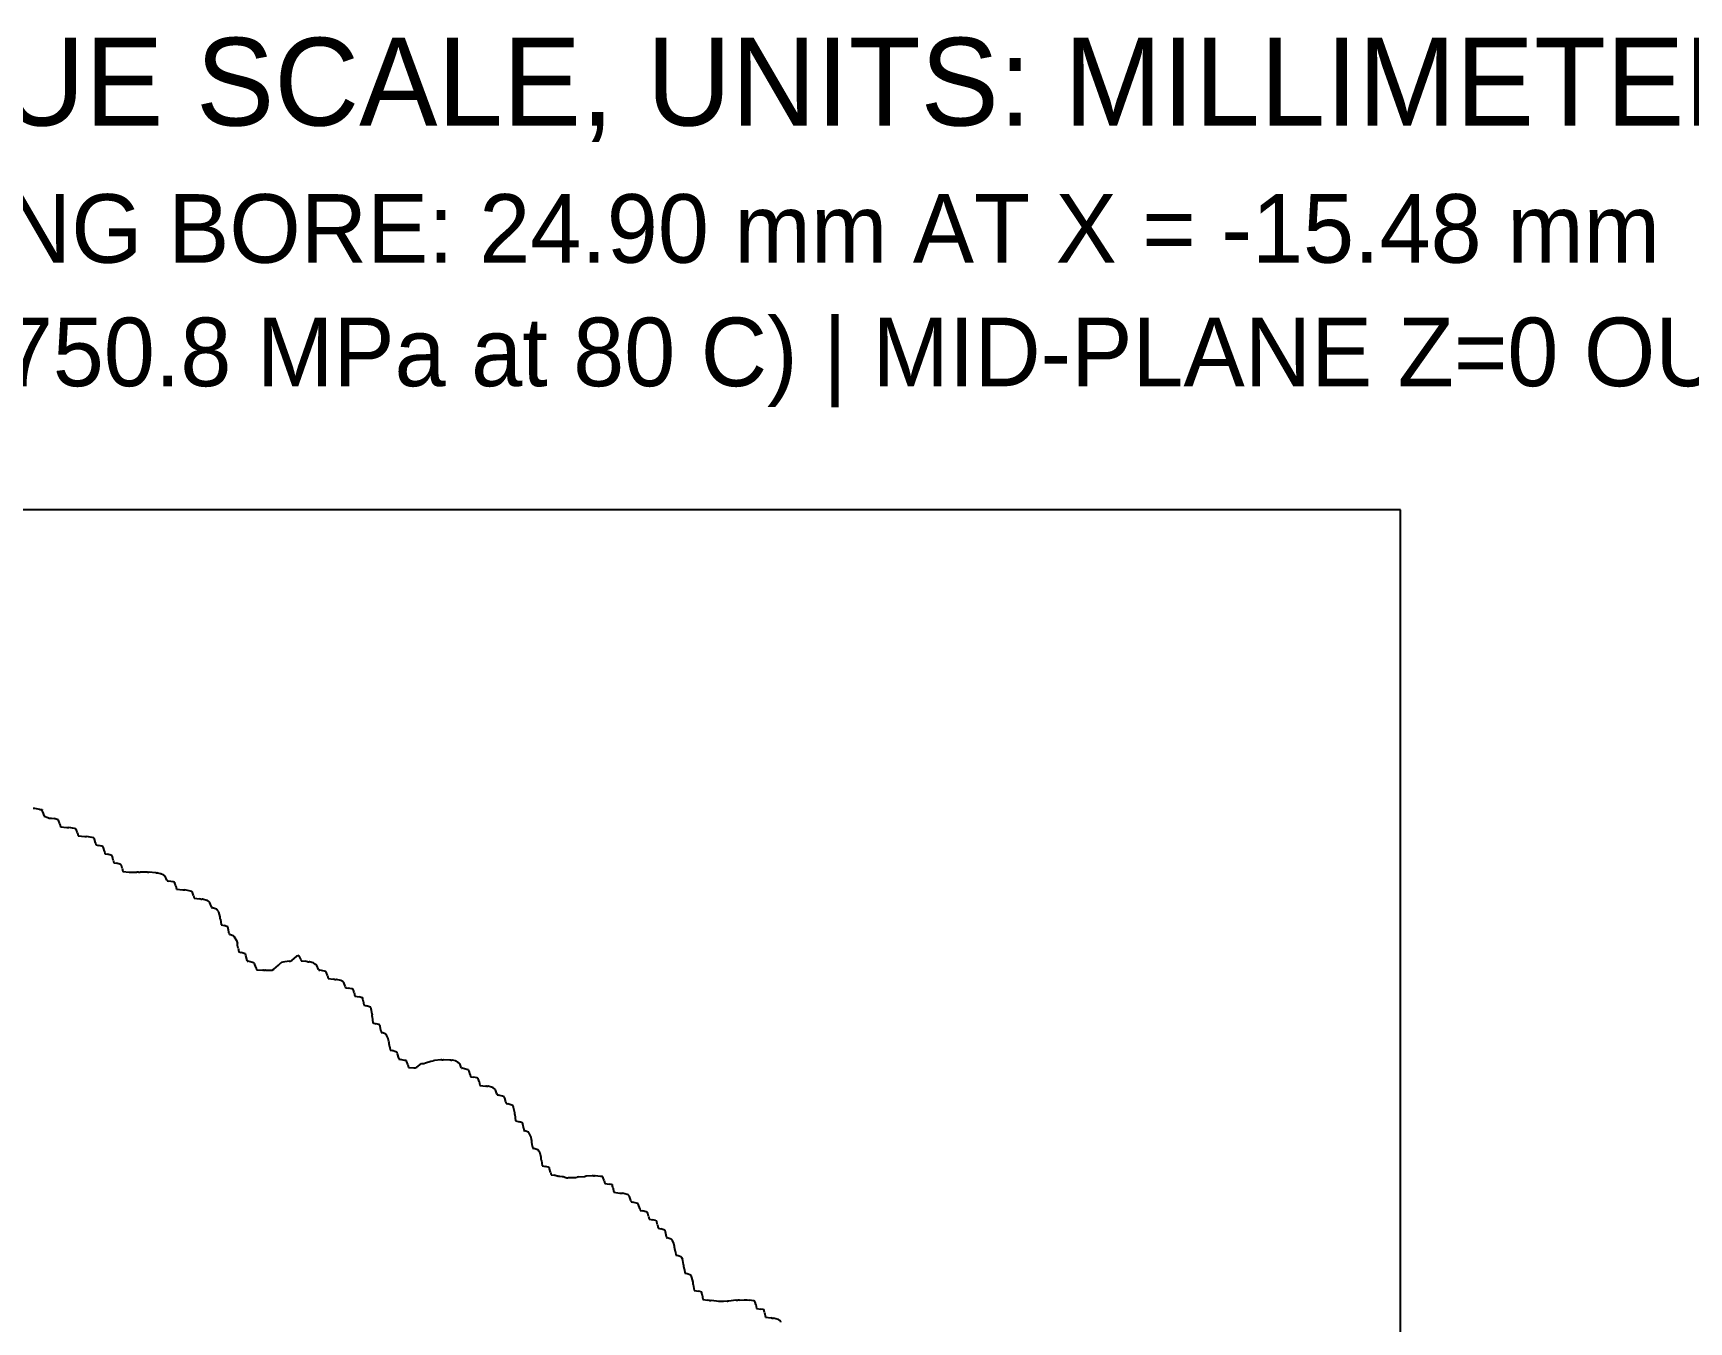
# Model space of a CAD drawing. Extents: x -31 to 210, y -65 to 38.
# Drawn here: x 89.6 to 149.9, y -8.8 to 38.1 of the extents above; entities that cross this region are included whole.
import ezdxf

# ---------------------------------------------------------------- set-up
doc = ezdxf.new("R2010")
doc.units = 0

msp = doc.modelspace()

# ---------------------------------------------------------------- linework, layer by layer
at = {"layer": 'BOUNDING_BOX'}
for p, q in [((139.4254, 20.7725), (-30.9858, 20.7725)), ((139.4254, -31.7776), (139.4254, 20.7725))]:
    msp.add_line(p, q, dxfattribs=at)
at = {"layer": 'MIDPLANE_Z0_OUTLINE'}
for p, q in [((89.6109, 9.8986), (89.6708, 9.8986)), ((89.6708, 9.8986), (89.8488, 9.8549)), ((89.8488, 9.8549), (89.8766, 9.8481)), ((89.8766, 9.8481), (89.9359, 9.8481)), ((89.9359, 9.8481), (89.9452, 9.8481)), ((89.9452, 9.8481), (89.9452, 9.8388)), ((89.9452, 9.7795), (89.9452, 9.8388)), ((89.9452, 9.7795), (89.9552, 9.7548)), ((89.9552, 9.7548), (90.0191, 9.5969)), ((90.0191, 9.5969), (90.1552, 9.55)), ((90.1552, 9.55), (90.2016, 9.534)), ((90.2016, 9.534), (90.2609, 9.534)), ((90.2609, 9.534), (90.2812, 9.534)), ((90.2812, 9.534), (90.3822, 9.5138)), ((90.4928, 9.4784), (90.3822, 9.5138)), ((90.5266, 9.4676), (90.4928, 9.4784)), ((90.5266, 9.4676), (90.5397, 9.4676)), ((90.5397, 9.4545), (90.5397, 9.4676)), ((90.5509, 9.424), (90.5397, 9.4545)), ((90.5859, 9.3281), (90.5509, 9.424)), ((90.5859, 9.3281), (90.6119, 9.2147)), ((90.6119, 9.2147), (90.8472, 9.1904)), ((90.8472, 9.1904), (90.8516, 9.1899)), ((90.8516, 9.1899), (90.9109, 9.1899)), ((90.9109, 9.1899), (90.912, 9.1899)), ((90.912, 9.1899), (90.9217, 9.1888)), ((91.1248, 9.1509), (90.9217, 9.1888)), ((91.1766, 9.1413), (91.1248, 9.1509)), ((91.1766, 9.1413), (91.1884, 9.1413)), ((91.1884, 9.1295), (91.1884, 9.1413)), ((91.2001, 9.0976), (91.1884, 9.1295)), ((91.2359, 8.9994), (91.2001, 9.0976)), ((91.2359, 8.9994), (91.2611, 8.889)), ((91.2611, 8.889), (91.4977, 8.8638)), ((91.5013, 8.8632), (91.4977, 8.8638)), ((91.5016, 8.8632), (91.5013, 8.8632)), ((91.5016, 8.8632), (91.5603, 8.8632)), ((91.5609, 8.863), (91.5603, 8.8632)), ((91.7629, 8.8211), (91.5609, 8.863)), ((91.8266, 8.8079), (91.7629, 8.8211)), ((91.8266, 8.8079), (91.83, 8.8079)), ((91.83, 8.8045), (91.83, 8.8079)), ((91.8448, 8.7598), (91.83, 8.8045)), ((91.8859, 8.6355), (91.8448, 8.7598)), ((91.8859, 8.6355), (91.9024, 8.5552)), ((91.9024, 8.5552), (92.0001, 8.5388)), ((92.1203, 8.5067), (92.0001, 8.5388)), ((92.1516, 8.4984), (92.1203, 8.5067)), ((92.1516, 8.4984), (92.1705, 8.4984)), ((92.1705, 8.4795), (92.1705, 8.4984)), ((92.1789, 8.4487), (92.1705, 8.4795)), ((92.2109, 8.3311), (92.1789, 8.4487)), ((92.2109, 8.3311), (92.2281, 8.231)), ((92.2281, 8.231), (92.3207, 8.2138)), ((92.4408, 8.1781), (92.3207, 8.2138)), ((92.4766, 8.1675), (92.4408, 8.1781)), ((92.4766, 8.1675), (92.4896, 8.1675)), ((92.4896, 8.1545), (92.4896, 8.1675)), ((92.5002, 8.1181), (92.4896, 8.1545)), ((92.5359, 7.9956), (92.5002, 8.1181)), ((92.5359, 7.9956), (92.5524, 7.9053)), ((92.5524, 7.9053), (92.6472, 7.8888)), ((92.7684, 7.8553), (92.6472, 7.8888)), ((92.8016, 7.8461), (92.7684, 7.8553)), ((92.8016, 7.8461), (92.8182, 7.8461)), ((92.8182, 7.8295), (92.8182, 7.8461)), ((92.8281, 7.8021), (92.8182, 7.8295)), ((92.8609, 7.7106), (92.8281, 7.8021)), ((92.8609, 7.7106), (92.888, 7.5908)), ((92.888, 7.5908), (93.1154, 7.5678)), ((93.1154, 7.5678), (93.1266, 7.5667)), ((93.1266, 7.5667), (93.1859, 7.5667)), ((93.1859, 7.5667), (93.1889, 7.5667)), ((93.1889, 7.5667), (93.3886, 7.5638)), ((93.4505, 7.5624), (93.3886, 7.5638)), ((93.4516, 7.5624), (93.4505, 7.5624)), ((93.4516, 7.5624), (93.5095, 7.5624)), ((93.5109, 7.5624), (93.5095, 7.5624)), ((93.7764, 7.5635), (93.5109, 7.5624)), ((93.7766, 7.5635), (93.7764, 7.5635)), ((93.7766, 7.5635), (93.8357, 7.5635)), ((93.8359, 7.5635), (93.8357, 7.5635)), ((94.0694, 7.5374), (93.8359, 7.5635)), ((94.1016, 7.5338), (94.0694, 7.5374)), ((94.1016, 7.5338), (94.131, 7.5338)), ((94.1609, 7.5273), (94.131, 7.5338)), ((94.2605, 7.5055), (94.1609, 7.5273)), ((94.2652, 7.5045), (94.2605, 7.5055)), ((94.3717, 7.4495), (94.2652, 7.5045)), ((94.4266, 7.419), (94.3717, 7.4495)), ((94.4285, 7.4146), (94.4266, 7.419)), ((94.4859, 7.2754), (94.4285, 7.4146)), ((94.4859, 7.2754), (94.4931, 7.246)), ((94.4931, 7.246), (94.5515, 7.2388)), ((94.7153, 7.2069), (94.5515, 7.2388)), ((94.7516, 7.1998), (94.7153, 7.2069)), ((94.7516, 7.1998), (94.772, 7.1998)), ((94.772, 7.1795), (94.772, 7.1998)), ((94.7805, 7.1551), (94.772, 7.1795)), ((94.8109, 7.0676), (94.7805, 7.1551)), ((94.8109, 7.0676), (94.8387, 6.9415)), ((94.8387, 6.9415), (95.0729, 6.9151)), ((95.0729, 6.9151), (95.0766, 6.9147)), ((95.0766, 6.9147), (95.1359, 6.9147)), ((95.1359, 6.9147), (95.1369, 6.9147)), ((95.1369, 6.9147), (95.1442, 6.9138)), ((95.3434, 6.8729), (95.1442, 6.9138)), ((95.4016, 6.8609), (95.3434, 6.8729)), ((95.4016, 6.8609), (95.4081, 6.8609)), ((95.4081, 6.8545), (95.4081, 6.8609)), ((95.4218, 6.8166), (95.4081, 6.8545)), ((95.4609, 6.7091), (95.4218, 6.8166)), ((95.4609, 6.7091), (95.4831, 6.6109)), ((95.4831, 6.6109), (95.6727, 6.5888)), ((95.721, 6.5802), (95.6727, 6.5888)), ((95.7266, 6.5792), (95.721, 6.5802)), ((95.7266, 6.5792), (95.7763, 6.5792)), ((95.7859, 6.5766), (95.7763, 6.5792)), ((95.945, 6.5344), (95.7859, 6.5766)), ((95.9634, 6.5295), (95.945, 6.5344)), ((96.0151, 6.4929), (95.9634, 6.5295)), ((96.0516, 6.464), (96.0151, 6.4929)), ((96.0573, 6.4482), (96.0516, 6.464)), ((96.1109, 6.2984), (96.0573, 6.4482)), ((96.1109, 6.2984), (96.117, 6.2699)), ((96.117, 6.2699), (96.1446, 6.2638)), ((96.2921, 6.2089), (96.1446, 6.2638)), ((96.304, 6.2045), (96.2921, 6.2089)), ((96.3355, 6.1633), (96.304, 6.2045)), ((96.3766, 6.1148), (96.3355, 6.1633)), ((96.3806, 6.1016), (96.3766, 6.1148)), ((96.4297, 5.9388), (96.3806, 6.1016)), ((96.431, 5.9339), (96.4297, 5.9388)), ((96.431, 5.8795), (96.431, 5.9339)), ((96.4315, 5.8767), (96.431, 5.8795)), ((96.4359, 5.8516), (96.4315, 5.8767)), ((96.4359, 5.8516), (96.4602, 5.6381)), ((96.4602, 5.6381), (96.5686, 5.6138)), ((96.6689, 5.5777), (96.5686, 5.6138)), ((96.7016, 5.5659), (96.6689, 5.5777)), ((96.7016, 5.5659), (96.7099, 5.5627)), ((96.7131, 5.5545), (96.7099, 5.5627)), ((96.7231, 5.5044), (96.7131, 5.5545)), ((96.7609, 5.3161), (96.7231, 5.5044)), ((96.7609, 5.3161), (96.764, 5.2918)), ((96.764, 5.2918), (96.7766, 5.2888)), ((96.9218, 5.2295), (96.7766, 5.2888)), ((96.9218, 5.2295), (96.9223, 5.2287)), ((96.9223, 5.2287), (96.9623, 5.1652)), ((96.9623, 5.1652), (97.0261, 5.0671)), ((97.0261, 5.0671), (97.0266, 5.0664)), ((97.0266, 5.0664), (97.0535, 4.9638)), ((97.0602, 4.938), (97.0535, 4.9638)), ((97.0602, 4.9045), (97.0602, 4.938)), ((97.0643, 4.8865), (97.0602, 4.9045)), ((97.0859, 4.7901), (97.0643, 4.8865)), ((97.0859, 4.7901), (97.1049, 4.6578)), ((97.1049, 4.6578), (97.1912, 4.6388)), ((97.3079, 4.5971), (97.1912, 4.6388)), ((97.3516, 4.5815), (97.3079, 4.5971)), ((97.3516, 4.5815), (97.3535, 4.5813)), ((97.3536, 4.5795), (97.3535, 4.5813)), ((97.3678, 4.5219), (97.3536, 4.5795)), ((97.4109, 4.3471), (97.3678, 4.5219)), ((97.4109, 4.3471), (97.4154, 4.3182)), ((97.4154, 4.3182), (97.4411, 4.3138)), ((97.6102, 4.2665), (97.4411, 4.3138)), ((97.6532, 4.2545), (97.6102, 4.2665)), ((97.6656, 4.2435), (97.6532, 4.2545)), ((97.6766, 4.2365), (97.6656, 4.2435)), ((97.6894, 4.2013), (97.6766, 4.2365)), ((98.5536, 4.1764), (98.6418, 4.2545)), ((98.6418, 4.2545), (98.6516, 4.2706)), ((98.6516, 4.2706), (98.6678, 4.2706)), ((98.7109, 4.2772), (98.6678, 4.2706)), ((98.9473, 4.3138), (98.7109, 4.2772)), ((98.9473, 4.3138), (98.9628, 4.3153)), ((98.9628, 4.3153), (98.9766, 4.3167)), ((98.9766, 4.3167), (99.0359, 4.3454)), ((99.0359, 4.3454), (99.2261, 4.5039)), ((99.3016, 4.5209), (99.2261, 4.5039)), ((99.3077, 4.5073), (99.3016, 4.5209)), ((99.3609, 4.3874), (99.3077, 4.5073)), ((99.3609, 4.3874), (99.376, 4.3288)), ((99.376, 4.3288), (99.5242, 4.3138)), ((99.6146, 4.2994), (99.5242, 4.3138)), ((99.6266, 4.2975), (99.6146, 4.2994)), ((99.6266, 4.2975), (99.6688, 4.2966)), ((99.6859, 4.2923), (99.6688, 4.2966)), ((99.8198, 4.2558), (99.6859, 4.2923)), ((99.8247, 4.2545), (99.8198, 4.2558)), ((99.898, 4.2008), (99.8247, 4.2545)), ((97.7359, 4.0733), (97.6894, 4.2013)), ((97.7359, 4.0733), (97.7515, 4.0043)), ((97.7515, 4.0043), (97.9799, 3.9888)), ((98.0003, 3.9867), (97.9799, 3.9888)), ((98.0016, 3.9866), (98.0003, 3.9867)), ((98.0016, 3.9866), (98.0601, 3.988)), ((98.0609, 3.988), (98.0601, 3.988)), ((98.0808, 3.9888), (98.0609, 3.988)), ((98.0808, 3.9888), (98.2999, 3.9947)), ((98.2999, 3.9947), (98.3266, 3.9954)), ((98.3266, 3.9954), (98.3859, 4.0277)), ((98.3859, 4.0277), (98.5536, 4.1764)), ((99.9516, 4.1676), (99.898, 4.2008)), ((99.9534, 4.1633), (99.9516, 4.1676)), ((100.0109, 4.0202), (99.9534, 4.1633)), ((100.0109, 4.0202), (100.017, 3.9949)), ((100.017, 3.9949), (100.061, 3.9888)), ((100.2308, 3.9515), (100.061, 3.9888)), ((100.2766, 3.9414), (100.2308, 3.9515)), ((100.2766, 3.9414), (100.2887, 3.9416)), ((100.2887, 3.9295), (100.2887, 3.9416)), ((100.3, 3.8963), (100.2887, 3.9295)), ((100.3359, 3.7916), (100.3, 3.8963)), ((100.3359, 3.7916), (100.3585, 3.6864)), ((100.3585, 3.6864), (100.5418, 3.6638)), ((100.5949, 3.6537), (100.5418, 3.6638)), ((100.6016, 3.6525), (100.5949, 3.6537)), ((100.6016, 3.6525), (100.6495, 3.6524)), ((100.6609, 3.6496), (100.6495, 3.6524)), ((100.8209, 3.6106), (100.6609, 3.6496)), ((100.8461, 3.6045), (100.8209, 3.6106)), ((100.8945, 3.5723), (100.8461, 3.6045)), ((100.9266, 3.5546), (100.8945, 3.5723)), ((100.9342, 3.5354), (100.9266, 3.5546)), ((100.9859, 3.4044), (100.9342, 3.5354)), ((100.9859, 3.4044), (100.9985, 3.3513)), ((100.9985, 3.3513), (101.0937, 3.3388)), ((101.2229, 3.3113), (101.0937, 3.3388)), ((101.2516, 3.3053), (101.2229, 3.3113)), ((101.2516, 3.3053), (101.2774, 3.3053)), ((101.2774, 3.2795), (101.2774, 3.3053)), ((101.2844, 3.2574), (101.2774, 3.2795)), ((101.3109, 3.1738), (101.2844, 3.2574)), ((101.3109, 3.1738), (101.3372, 3.0401)), ((101.3372, 3.0401), (101.5077, 3.0138)), ((101.5662, 2.9995), (101.5077, 3.0138)), ((101.5766, 2.9969), (101.5662, 2.9995)), ((101.5766, 2.9969), (101.619, 2.9969)), ((101.619, 2.9545), (101.619, 2.9969)), ((101.6214, 2.9432), (101.619, 2.9545)), ((101.6359, 2.8754), (101.6214, 2.9432)), ((101.6359, 2.8754), (101.658, 2.7109)), ((101.658, 2.7109), (101.7623, 2.6888)), ((101.866, 2.6527), (101.7623, 2.6888)), ((101.9016, 2.6403), (101.866, 2.6527)), ((101.9016, 2.6403), (101.9087, 2.6365)), ((101.9124, 2.6295), (101.9087, 2.6365)), ((101.9231, 2.5766), (101.9124, 2.6295)), ((101.9609, 2.3889), (101.9231, 2.5766)), ((101.9609, 2.3889), (101.9637, 2.3665)), ((101.9637, 2.3665), (101.9637, 2.3638)), ((101.9637, 2.3045), (101.9637, 2.3638)), ((101.9637, 2.3045), (101.9649, 2.2937)), ((101.9649, 2.2937), (101.9888, 2.0666)), ((101.9888, 2.0666), (102.1162, 2.0388)), ((102.2028, 2.0089), (102.1162, 2.0388)), ((102.2266, 2.0006), (102.2028, 2.0089)), ((102.2266, 2.0006), (102.2433, 1.9961)), ((102.2478, 1.9795), (102.2433, 1.9961)), ((102.2547, 1.9452), (102.2478, 1.9795)), ((102.2859, 1.7908), (102.2547, 1.9452)), ((102.2859, 1.7908), (102.2947, 1.7225)), ((102.2947, 1.7225), (102.3296, 1.7138)), ((102.4652, 1.6567), (102.3296, 1.7138)), ((102.4704, 1.6545), (102.4652, 1.6567)), ((102.4991, 1.6019), (102.4704, 1.6545)), ((102.5516, 1.4942), (102.4991, 1.6019)), ((102.5528, 1.4885), (102.5516, 1.4942)), ((102.5739, 1.3888), (102.5528, 1.4885)), ((102.5804, 1.3582), (102.5739, 1.3888)), ((102.5799, 1.3295), (102.5804, 1.3582)), ((102.5849, 1.3054), (102.5799, 1.3295)), ((102.6109, 1.1794), (102.5849, 1.3054)), ((102.6109, 1.1794), (102.6245, 1.0773)), ((102.6245, 1.0773), (102.6903, 1.0638)), ((102.8246, 1.0191), (102.6903, 1.0638)), ((102.8688, 1.0045), (102.8246, 1.0191)), ((102.8721, 1), (102.8688, 1.0045)), ((102.8766, 0.9948), (102.8721, 1)), ((102.8908, 0.9432), (102.8766, 0.9948)), ((102.9359, 0.7792), (102.8908, 0.9432)), ((102.9359, 0.7792), (102.9418, 0.7446)), ((102.9418, 0.7446), (102.9866, 0.7388)), ((103.1583, 0.7031), (102.9866, 0.7388)), ((103.2016, 0.6941), (103.1583, 0.7031)), ((103.2016, 0.6941), (103.2163, 0.6942)), ((103.2163, 0.6795), (103.2163, 0.6942)), ((103.2268, 0.6494), (103.2163, 0.6795)), ((103.2609, 0.5507), (103.2268, 0.6494)), ((103.8516, 0.589), (103.9109, 0.6082)), ((103.9109, 0.6082), (104.1068, 0.6794)), ((104.1068, 0.6794), (104.1069, 0.6795)), ((104.1069, 0.6795), (104.1766, 0.6897)), ((104.1766, 0.6897), (104.1868, 0.6897)), ((104.2359, 0.6957), (104.1868, 0.6897)), ((104.4658, 0.7235), (104.2359, 0.6957)), ((104.5016, 0.7278), (104.4658, 0.7235)), ((104.5016, 0.7278), (104.5491, 0.727)), ((104.5609, 0.7265), (104.5491, 0.727)), ((104.7948, 0.7152), (104.5609, 0.7265)), ((104.8266, 0.7137), (104.7948, 0.7152)), ((104.8266, 0.7137), (104.8607, 0.7135)), ((104.8859, 0.7078), (104.8607, 0.7135)), ((105.0028, 0.6811), (104.8859, 0.7078)), ((105.0098, 0.6795), (105.0028, 0.6811)), ((105.1009, 0.6287), (105.0098, 0.6795)), ((105.1516, 0.5927), (105.1009, 0.6287)), ((103.2609, 0.5507), (103.2854, 0.4382)), ((103.2854, 0.4382), (103.4868, 0.4276)), ((103.4868, 0.4276), (103.5266, 0.4255)), ((103.5266, 0.4255), (103.5859, 0.4527)), ((103.5859, 0.4527), (103.7639, 0.5917)), ((103.7639, 0.5917), (103.8515, 0.589)), ((103.8515, 0.589), (103.8516, 0.589)), ((105.154, 0.5865), (105.1516, 0.5927)), ((105.2109, 0.438), (105.154, 0.5865)), ((105.2109, 0.438), (105.2154, 0.4183)), ((105.2154, 0.4183), (105.2439, 0.4138)), ((105.4157, 0.3698), (105.2439, 0.4138)), ((105.4755, 0.3545), (105.4157, 0.3698)), ((105.4761, 0.354), (105.4755, 0.3545)), ((105.4766, 0.3537), (105.4761, 0.354)), ((105.4929, 0.3068), (105.4766, 0.3537)), ((105.5359, 0.183), (105.4929, 0.3068)), ((105.5359, 0.183), (105.5525, 0.1054)), ((105.5525, 0.1054), (105.6672, 0.0888)), ((105.7781, 0.0633), (105.6672, 0.0888)), ((105.8016, 0.0579), (105.7781, 0.0633)), ((105.8016, 0.0579), (105.8301, 0.0579)), ((105.8301, 0.0295), (105.8301, 0.0579)), ((105.8361, 0.0104), (105.8301, 0.0295)), ((105.8609, -0.0679), (105.8361, 0.0104)), ((105.8609, -0.0679), (105.8889, -0.2082)), ((105.8889, -0.2082), (106.0995, -0.2362)), ((106.1235, -0.2412), (106.0995, -0.2362)), ((106.1266, -0.2418), (106.1235, -0.2412)), ((106.1266, -0.2418), (106.1803, -0.2418)), ((106.1859, -0.2435), (106.1803, -0.2418)), ((106.3489, -0.2894), (106.1859, -0.2435)), ((106.3706, -0.2955), (106.3489, -0.2894)), ((106.4168, -0.3303), (106.3706, -0.2955)), ((106.4516, -0.3568), (106.4168, -0.3303)), ((106.4586, -0.3755), (106.4516, -0.3568)), ((106.5109, -0.5159), (106.4586, -0.3755)), ((106.5109, -0.5159), (106.519, -0.5532)), ((106.519, -0.5532), (106.5648, -0.5612)), ((106.7174, -0.6054), (106.5648, -0.5612)), ((106.7694, -0.6205), (106.7174, -0.6054)), ((106.7732, -0.6239), (106.7694, -0.6205)), ((106.7766, -0.627), (106.7732, -0.6239)), ((106.7919, -0.6749), (106.7766, -0.627)), ((106.8359, -0.8128), (106.7919, -0.6749)), ((106.8359, -0.8128), (106.8479, -0.8743)), ((106.8479, -0.8743), (106.9091, -0.8862)), ((107.0484, -0.9303), (106.9091, -0.8862)), ((107.0966, -0.9455), (107.0484, -0.9303)), ((107.0989, -0.9482), (107.0966, -0.9455)), ((107.1016, -0.9524), (107.0989, -0.9482)), ((107.1158, -1.013), (107.1016, -0.9524)), ((107.1609, -1.2056), (107.1158, -1.013)), ((107.1609, -1.2056), (107.1616, -1.2105)), ((107.1616, -1.2105), (107.1616, -1.2112)), ((107.162, -1.2705), (107.1616, -1.2112)), ((107.162, -1.2705), (107.1626, -1.2748)), ((107.1626, -1.2748), (107.1915, -1.5056)), ((107.1915, -1.5056), (107.331, -1.5362)), ((107.4074, -1.5626), (107.331, -1.5362)), ((107.4266, -1.5692), (107.4074, -1.5626)), ((107.4266, -1.5692), (107.4478, -1.5744)), ((107.453, -1.5955), (107.4478, -1.5744)), ((107.4581, -1.6256), (107.453, -1.5955)), ((107.4859, -1.7874), (107.4581, -1.6256)), ((107.4859, -1.7874), (107.4932, -1.854)), ((107.4932, -1.854), (107.5228, -1.8612)), ((107.6617, -1.9187), (107.5228, -1.8612)), ((107.666, -1.9205), (107.6617, -1.9187)), ((107.6942, -1.978), (107.666, -1.9205)), ((107.7516, -2.0932), (107.6942, -1.978)), ((107.7525, -2.0978), (107.7516, -2.0932)), ((107.7683, -2.1862), (107.7525, -2.0978)), ((107.7747, -2.2224), (107.7683, -2.1862)), ((107.7775, -2.2455), (107.7747, -2.2224)), ((107.7828, -2.2755), (107.7775, -2.2455)), ((107.8109, -2.4322), (107.7828, -2.2755)), ((107.8109, -2.4322), (107.819, -2.5031)), ((107.819, -2.5031), (107.8559, -2.5112)), ((108.0006, -2.5639), (107.8559, -2.5112)), ((108.0187, -2.5705), (108.0006, -2.5639)), ((108.0407, -2.6064), (108.0187, -2.5705)), ((108.0766, -2.6545), (108.0407, -2.6064)), ((108.0822, -2.6764), (108.0766, -2.6545)), ((108.1225, -2.8362), (108.0822, -2.6764)), ((108.1252, -2.847), (108.1225, -2.8362)), ((108.1252, -2.8955), (108.1252, -2.847)), ((108.1264, -2.9016), (108.1252, -2.8955)), ((108.1359, -2.9477), (108.1264, -2.9016)), ((108.1359, -2.9477), (108.1611, -3.136)), ((108.1611, -3.136), (108.2779, -3.1612)), ((108.3733, -3.194), (108.2779, -3.1612)), ((108.4016, -3.2037), (108.3733, -3.194)), ((108.4016, -3.2037), (108.4184, -3.2037)), ((108.4184, -3.2205), (108.4184, -3.2037)), ((108.4277, -3.2525), (108.4184, -3.2205)), ((108.4609, -3.3669), (108.4277, -3.2525)), ((108.4609, -3.3669), (108.4793, -3.4678)), ((108.4793, -3.4678), (108.5907, -3.4862)), ((108.7007, -3.5149), (108.5907, -3.4862)), ((108.7266, -3.5216), (108.7007, -3.5149)), ((108.7266, -3.5216), (108.7505, -3.5216)), ((108.7859, -3.5266), (108.7505, -3.5216)), ((108.8913, -3.5413), (108.7859, -3.5266)), ((108.9215, -3.5455), (108.8913, -3.5413)), ((109.0183, -3.5788), (108.9215, -3.5455)), ((109.0516, -3.586), (109.0183, -3.5788)), ((109.0766, -3.5851), (109.0516, -3.586)), ((109.1109, -3.5838), (109.0766, -3.5851)), ((109.3473, -3.5749), (109.1109, -3.5838)), ((109.3766, -3.5738), (109.3473, -3.5749)), ((109.4194, -3.5634), (109.3766, -3.5738)), ((109.4359, -3.5594), (109.4194, -3.5634)), ((109.4939, -3.5455), (109.4359, -3.5594)), ((109.4939, -3.5455), (109.7016, -3.5256)), ((109.7016, -3.5256), (109.7216, -3.5255)), ((109.7609, -3.5229), (109.7216, -3.5255)), ((109.9812, -3.5083), (109.7609, -3.5229)), ((110.0266, -3.5053), (109.9812, -3.5083)), ((110.0266, -3.5053), (110.0669, -3.5053)), ((110.0859, -3.5071), (110.0669, -3.5053)), ((110.2806, -3.525), (110.0859, -3.5071)), ((110.3516, -3.5316), (110.2806, -3.525)), ((110.3516, -3.5316), (110.3656, -3.5316)), ((110.3656, -3.5455), (110.3656, -3.5316)), ((110.3762, -3.5773), (110.3656, -3.5455)), ((110.4109, -3.6802), (110.3762, -3.5773)), ((110.4109, -3.6802), (110.4337, -3.7884)), ((110.4337, -3.7884), (110.6044, -3.8112)), ((110.6672, -3.8243), (110.6044, -3.8112)), ((110.6766, -3.8262), (110.6672, -3.8243)), ((110.6766, -3.8262), (110.7209, -3.8262)), ((110.7209, -3.8705), (110.7209, -3.8262)), ((110.7232, -3.8783), (110.7209, -3.8705)), ((110.7359, -3.9228), (110.7232, -3.8783)), ((110.7359, -3.9228), (110.7691, -4.103)), ((110.7691, -4.103), (110.9913, -4.1321)), ((110.9913, -4.1321), (111.0016, -4.1335)), ((111.0016, -4.1335), (111.0609, -4.1335)), ((111.0609, -4.1335), (111.0637, -4.1335)), ((111.0637, -4.1335), (111.0799, -4.1362)), ((111.2484, -4.185), (111.0799, -4.1362)), ((111.2849, -4.1955), (111.2484, -4.185)), ((111.3074, -4.2147), (111.2849, -4.1955)), ((111.3266, -4.2315), (111.3074, -4.2147)), ((111.3377, -4.2645), (111.3266, -4.2315)), ((111.3859, -4.4083), (111.3377, -4.2645)), ((111.3859, -4.4083), (111.3946, -4.4525)), ((111.3946, -4.4525), (111.4471, -4.4612)), ((111.599, -4.5026), (111.4471, -4.4612)), ((111.6516, -4.5169), (111.599, -4.5026)), ((111.6516, -4.5169), (111.6552, -4.5169)), ((111.6553, -4.5205), (111.6552, -4.5169)), ((111.6701, -4.5674), (111.6553, -4.5205)), ((111.7109, -4.6969), (111.6701, -4.5674)), ((111.7109, -4.6969), (111.7254, -4.7718)), ((111.7254, -4.7718), (111.816, -4.7862)), ((111.9439, -4.8186), (111.816, -4.7862)), ((111.9766, -4.8268), (111.9439, -4.8186)), ((111.9766, -4.8268), (111.9952, -4.827)), ((111.9953, -4.8455), (111.9952, -4.827)), ((112.0041, -4.8737), (111.9953, -4.8455)), ((112.0359, -4.9752), (112.0041, -4.8737)), ((112.0359, -4.9752), (112.0584, -5.0888)), ((112.0584, -5.0888), (112.1879, -5.1112)), ((112.281, -5.1365), (112.1879, -5.1112)), ((112.3016, -5.1421), (112.281, -5.1365)), ((112.3016, -5.1421), (112.3301, -5.1421)), ((112.33, -5.1705), (112.3301, -5.1421)), ((112.3355, -5.1918), (112.33, -5.1705)), ((112.3609, -5.2904), (112.3355, -5.1918)), ((112.3609, -5.2904), (112.3815, -5.4156)), ((112.3815, -5.4156), (112.479, -5.4362)), ((112.59, -5.4738), (112.479, -5.4362)), ((112.6266, -5.4862), (112.59, -5.4738)), ((112.6266, -5.4862), (112.6341, -5.4881)), ((112.636, -5.4955), (112.6341, -5.4881)), ((112.647, -5.5465), (112.636, -5.4955)), ((112.6859, -5.7263), (112.647, -5.5465)), ((112.6859, -5.7263), (112.6901, -5.7571)), ((112.6901, -5.7571), (112.7089, -5.7612)), ((112.8605, -5.8173), (112.7089, -5.7612)), ((112.8692, -5.8205), (112.8605, -5.8173)), ((112.9006, -5.8716), (112.8692, -5.8205)), ((112.9516, -5.9569), (112.9006, -5.8716)), ((112.9536, -5.9673), (112.9516, -5.9569)), ((112.9764, -6.0862), (112.9536, -5.9673)), ((112.9819, -6.1152), (112.9764, -6.0862)), ((112.986, -6.1455), (112.9819, -6.1152)), ((112.9896, -6.1642), (112.986, -6.1455)), ((113.0109, -6.2741), (112.9896, -6.1642)), ((113.0109, -6.2741), (113.0261, -6.3961)), ((113.0261, -6.3961), (113.0884, -6.4112)), ((113.2123, -6.4617), (113.0884, -6.4112)), ((113.2339, -6.4705), (113.2123, -6.4617)), ((113.2477, -6.4994), (113.2339, -6.4705)), ((113.2766, -6.5605), (113.2477, -6.4994)), ((113.2826, -6.5934), (113.2766, -6.5605)), ((113.3086, -6.7362), (113.2826, -6.5934)), ((113.313, -6.7591), (113.3086, -6.7362)), ((113.3148, -6.7955), (113.313, -6.7591)), ((113.3175, -6.8112), (113.3148, -6.7955)), ((113.3359, -6.9201), (113.3175, -6.8112)), ((113.3359, -6.9201), (113.3499, -7.0473)), ((113.3499, -7.0473), (113.4107, -7.0612)), ((113.5408, -7.1103), (113.4107, -7.0612)), ((113.568, -7.1205), (113.5408, -7.1103)), ((113.5811, -7.141), (113.568, -7.1205)), ((113.6016, -7.1707), (113.5811, -7.141)), ((113.6107, -7.2064), (113.6016, -7.1707)), ((113.6562, -7.3862), (113.6107, -7.2064)), ((113.6572, -7.39), (113.6562, -7.3862)), ((113.6572, -7.4455), (113.6572, -7.39)), ((113.6576, -7.4473), (113.6572, -7.4455)), ((113.6609, -7.4635), (113.6576, -7.4473)), ((113.6609, -7.4635), (113.6906, -7.6816)), ((113.6906, -7.6816), (113.8596, -7.7112)), ((113.916, -7.7268), (113.8596, -7.7112)), ((113.9266, -7.7297), (113.916, -7.7268)), ((113.9266, -7.7297), (113.9674, -7.7297)), ((113.9669, -7.7705), (113.9674, -7.7297)), ((113.9698, -7.7817), (113.9669, -7.7705)), ((113.9859, -7.8428), (113.9698, -7.7817)), ((113.9859, -7.8428), (114.0138, -8.0084)), ((114.0138, -8.0084), (114.1969, -8.0362)), ((114.2449, -8.0473), (114.1969, -8.0362)), ((114.2516, -8.0489), (114.2449, -8.0473)), ((114.2516, -8.0489), (114.2972, -8.05)), ((114.3109, -8.0518), (114.2972, -8.05)), ((114.5046, -8.0783), (114.3109, -8.0518)), ((114.5766, -8.0882), (114.5046, -8.0783)), ((114.5766, -8.0882), (114.584, -8.0882)), ((114.6359, -8.086), (114.584, -8.0882)), ((114.7604, -8.0807), (114.6359, -8.086)), ((114.9016, -8.0747), (114.7604, -8.0807)), ((114.9016, -8.0747), (114.923, -8.0742)), ((114.9609, -8.0701), (114.923, -8.0742)), ((115.2166, -8.0423), (114.9609, -8.0701)), ((115.2266, -8.0412), (115.2166, -8.0423)), ((115.2266, -8.0412), (115.2817, -8.0404)), ((115.2859, -8.0402), (115.2817, -8.0404)), ((115.3457, -8.0362), (115.2859, -8.0402)), ((115.3457, -8.0362), (115.5159, -8.0287)), ((115.5159, -8.0287), (115.5516, -8.0271)), ((115.5516, -8.0271), (115.6109, -8.0271)), ((115.6109, -8.0271), (115.62, -8.0271)), ((115.62, -8.0271), (115.7054, -8.0362)), ((115.8509, -8.0608), (115.7054, -8.0362)), ((115.8766, -8.0652), (115.8509, -8.0608)), ((115.8766, -8.0652), (115.907, -8.0652)), ((115.907, -8.0955), (115.907, -8.0652)), ((115.9124, -8.114), (115.907, -8.0955)), ((115.9359, -8.1951), (115.9124, -8.114)), ((115.9359, -8.1951), (115.9617, -8.3355)), ((115.9617, -8.3355), (116.1258, -8.3612)), ((116.1909, -8.377), (116.1258, -8.3612)), ((116.2016, -8.3796), (116.1909, -8.377)), ((116.2016, -8.3796), (116.2426, -8.3796)), ((116.2424, -8.4205), (116.2426, -8.3796)), ((116.2452, -8.4304), (116.2424, -8.4205)), ((116.2609, -8.4862), (116.2452, -8.4304)), ((116.2609, -8.4862), (116.2918, -8.6553)), ((116.2918, -8.6553), (116.501, -8.6862)), ((116.5239, -8.6914), (116.501, -8.6862)), ((116.5266, -8.692), (116.5239, -8.6914)), ((116.5266, -8.692), (116.5803, -8.6919)), ((116.5859, -8.6935), (116.5803, -8.6919)), ((116.7487, -8.741), (116.5859, -8.6935)), ((116.7644, -8.7455), (116.7487, -8.741)), ((116.8131, -8.7841), (116.7644, -8.7455)), ((116.8516, -8.8222), (116.8131, -8.7841)), ((116.8565, -8.837), (116.8516, -8.8222))]:
    msp.add_line(p, q, dxfattribs=at)

# ---------------------------------------------------------------- texts
at = {"layer": 'DIMENSIONS'}
for s, height, p in [('JARAMBIT G5 WINNER: kv4i1404_g00581_29ea3c73 (1:1 TRUE SCALE, UNITS: MILLIMETERS, 1 DRAWING UNIT = 1 MM)', 3.2, (-30.986, 34.773)), ('OVERALL BOUNDING BOX: 170.41 mm (L) x 52.55 mm (H) x 22.18 mm (T) | RING BORE: 24.90 mm AT X = -15.48 mm', 2.5, (-30.986, 29.773)), ('MATERIAL: Ti-6Al-4V, L-PBF, stress-relieved (ASTM F2924 min yield 825 MPa, 750.8 MPa at 80 C) | MID-PLANE Z=0 OUTLINE + 30 MM BLADE SECTION', 2.5, (-30.986, 25.273))]:
    msp.add_text(s, height=height, dxfattribs=at).set_placement(p)

doc.saveas('drawing.dxf')
